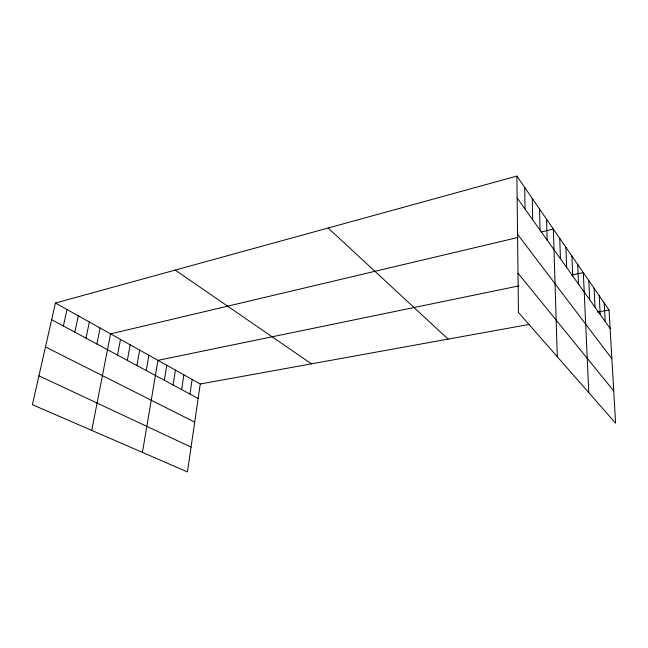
<?xml version="1.0" encoding="UTF-8"?>
<svg xmlns="http://www.w3.org/2000/svg" width="648" height="648" viewBox="0 0 648 648"><rect width="100%" height="100%" fill="white"/><g stroke="black" fill="none" stroke-linecap="round" stroke-linejoin="round"><path stroke-width="0.97" d="M55.404 303.037L200.264 383.981L187.434 471.914L32.4 404.684L55.404 303.037L516.885 176.086L609.047 309.963L615.6 423.209L518.449 312.458L516.885 176.086M189.969 394.073L192.164 379.461M181.618 389.578L183.894 374.836M173.073 384.985L175.438 370.113M164.333 380.287L166.795 365.278M142.43 452.393L157.958 360.345L518.951 285.881M146.262 370.559L148.91 355.29M136.906 365.529L139.66 350.114M127.332 360.377L130.191 344.825M117.523 355.104L120.496 339.406M91.749 430.418L110.565 333.866L517.817 237.508M96.876 343.999L100.092 328.01M85.998 338.151L89.343 321.999M74.844 332.149L78.319 315.843M63.391 325.993L67.011 309.525M540.967 232.033L553.376 229.092L557.288 356.732M571.512 275.044L583.33 272.606L588.797 392.656M200.264 383.981L529.57 324.356M597.326 312.085L609.047 309.963M38.929 375.824L191.055 447.096M45.473 346.931L194.7 422.14M51.638 319.666L198.15 398.471M175.195 270.086L311.453 363.852M328.147 228.007L448.116 339.106M517.995 273.148L613.729 390.938M517.55 234.268L611.866 358.717M517.136 198.005L610.116 328.415M604.195 302.924L605.232 321.57M599.206 295.674L600.21 314.523M594.07 288.214L595.034 307.265M588.781 280.527L589.704 299.789M577.708 264.441L578.551 284.14M571.909 256.017L572.702 275.943M565.931 247.334L566.676 267.486M559.75 238.359L560.447 258.746M546.58 219.226L547.147 240.1M539.549 209.012L540.043 230.137M532.259 198.426L532.68 219.81M524.71 187.458L525.05 209.11"/></g></svg>
